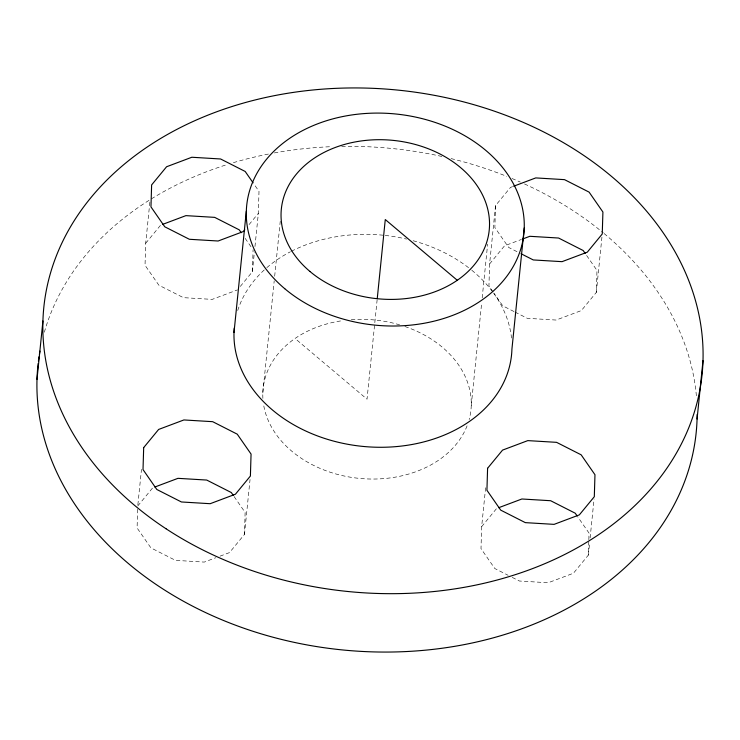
<?xml version="1.0" encoding="UTF-8"?>
<svg xmlns="http://www.w3.org/2000/svg" width="740" height="740" viewBox="0 0 740 740"><rect width="100%" height="100%" fill="white"/><g stroke="black" fill="none" stroke-linecap="round" stroke-linejoin="round"><path stroke-width="0.56" stroke-dasharray="3.7 2.78" d="M137.649 509.287L137.085 527.971L150.895 547.868L175.482 560.356L204.249 562.086L215.821 557.729M149.878 202.085L145.688 243.293L145.031 265.272L158.841 285.178L183.428 297.656L212.195 299.386L237.447 289.895M220.03 556.147L229.502 552.595L244.468 534.419L245.125 512.441L233.951 496.337M240.296 286.436L252.405 271.728L253.071 249.75M254.967 246.54L258.343 213.342L259 191.364L253.746 183.788M485.616 487.734L481.657 526.658L481 548.636L494.81 568.533L508.121 575.295M512.598 186.619L510.498 187.405L495.532 205.581L489.602 263.958L488.937 285.936L493.543 292.568M495.532 205.581L494.875 227.559L508.685 247.456L517.898 252.136M512.219 577.376L519.397 581.02L548.164 582.75L573.417 573.25L588.374 555.083L588.809 540.801M588.846 539.701L589.04 533.105L577.866 517.001M515.04 312.077L527.333 318.32L556.11 320.05L581.363 310.56L596.32 292.393L596.986 270.414L585.803 254.301M137.862 504.846L141.47 469.364M252.405 271.728L254.384 252.266M244.468 534.419L250.046 479.474M262.811 392.931L274.207 280.802M274.67 276.224L280.247 221.297M377.15 299.644L367.031 399.193L295.038 338.476M471.26 405.455L481.712 302.475M482.184 297.896L487.641 244.117M596.32 292.393L602.138 235.154M588.374 555.083L589.66 542.494M590.122 537.915L594.072 498.991M145.688 243.293L160.654 225.126M249.075 224.59L258.343 213.342M137.751 505.993L152.708 487.827M489.602 263.958L504.569 245.791L521.404 239.464M481.657 526.658L496.623 508.491M514.023 311.558L502.756 305.833L494.2 293.521M245.181 238.382L252.414 248.807M44.344 332.214A330.836 251.942 5.8 0 1 226.81 164.669M233.378 162.661A330.836 251.942 5.8 0 1 268.722 153.994M274.327 152.94A330.836 251.942 5.8 0 1 331.511 146.668M341.695 146.381A330.836 251.942 5.8 0 1 442.233 156.538M451.067 158.591A330.836 251.942 5.8 0 1 506.743 176.361M512.015 178.506A330.836 251.942 5.8 0 1 520.359 182.096M524.484 183.955A330.836 251.942 5.8 0 1 603.23 232.813M604.09 233.526A330.836 251.942 5.8 0 1 696.507 397.343M467.079 425.842A104.469 79.559 5.8 0 1 358.179 478.262A104.469 79.559 5.8 0 1 263.468 403.929M262.894 398.407A104.469 79.559 5.8 0 1 342.389 320.679M351.287 319.708A104.469 79.559 5.8 0 1 399.572 324.823M404.919 326.516A104.469 79.559 5.8 0 1 469.151 419.552M237.716 310.541A139.296 106.079 5.8 0 1 265.956 268.417M266.825 267.658A139.296 106.079 5.8 0 1 290.413 251.776M291.43 251.258A139.296 106.079 5.8 0 1 384.088 235.311M385.216 235.431A139.296 106.079 5.8 0 1 406.584 239.085M413.142 240.74A139.296 106.079 5.8 0 1 470.973 269.582M471.824 270.267A139.296 106.079 5.8 0 1 493.016 292.309M493.654 293.197A139.296 106.079 5.8 0 1 511.507 338.032"/><path stroke-width="1.11" d="M37 379.361L42.929 320.984M234.006 332.464L246.318 211.205M377.261 298.498L385.281 219.549L457.274 280.275M524.244 227.901L511.923 349.16A139.296 106.079 5.8 0 1 366.864 446.757A139.296 106.079 5.8 0 1 234.256 328.051M697.071 419.016L703 360.639M244.801 229.779L243.377 231.509L218.124 241.009L189.357 239.279L164.77 226.792L150.96 206.895L151.626 184.917L166.583 166.75L191.836 157.25L220.603 158.98L245.19 171.467L253.089 182.835M162.754 224.34L185.906 215.636L214.674 217.366L239.261 229.853L241.24 232.693M513.653 186.221L535.751 177.915L564.518 179.644L589.105 192.132L602.915 212.029L602.249 234.006L587.292 252.174L562.039 261.664L533.272 259.943L520.979 253.7M522.449 239.066L529.822 236.301L558.589 238.03L583.176 250.518L585.146 253.357M154.817 487.031L177.961 478.336L206.728 480.057L231.315 492.544L233.294 495.393M498.723 507.696L521.876 498.991L550.643 500.721L575.23 513.209L577.209 516.048M697.154 414.474A330.836 251.942 5.8 0 1 351.963 650.774A330.836 251.942 5.8 0 1 38.138 363.479M38.415 361.222A330.836 251.942 5.8 0 1 39.035 356.708M39.386 354.46A330.836 251.942 5.8 0 1 39.96 351.093M143.68 447.608L143.014 469.586L156.825 489.482L181.411 501.97L210.179 503.7L235.431 494.209L250.398 476.042L251.064 454.064L237.244 434.167L212.667 421.68L183.89 419.95L158.638 429.44L143.68 447.608M487.595 468.272L486.929 490.25L500.74 510.147L525.326 522.634L554.094 524.364L579.346 514.874L594.312 496.707L594.969 474.729L581.159 454.822L556.573 442.344L527.805 440.615L502.553 450.105L487.595 468.272M284.752 288.702A139.296 106.079 5.8 0 0 518.675 255.087A139.296 106.079 5.8 0 0 352.416 114.867A139.296 106.079 5.8 0 0 284.752 288.702M309.884 271.414A104.469 79.559 5.8 0 0 485.329 246.207A104.469 79.559 5.8 0 0 360.63 141.035A104.469 79.559 5.8 0 0 309.884 271.414M166.001 528.739A330.836 251.942 5.8 0 0 699.18 393.375A330.836 251.942 5.8 0 0 253.709 100.316A330.836 251.942 5.8 0 0 166.001 528.739"/></g></svg>
